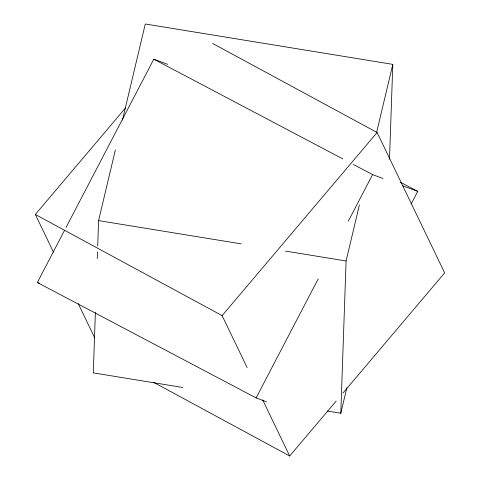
<?xml version="1.0" encoding="UTF-8"?>
<svg xmlns="http://www.w3.org/2000/svg" width="480" height="480" viewBox="0 0 480 480"><rect width="100%" height="100%" fill="white"/><g stroke="black" fill="none" stroke-linecap="round" stroke-linejoin="round"><path stroke-width="0.72" d="M95.388 312.414L93.288 372.876L182.688 387.456M97.254 258.672L97.488 251.958M97.698 245.988L98.58 220.608L115.362 149.976M327.492 411.072L340.794 413.244L346.086 260.976L359.406 204.906M389.508 159.162L392.802 64.368L145.296 24L122.454 120.12M376.536 132.816L392.802 64.368M340.794 413.244L346.848 387.756M266.538 401.79L256.11 397.92L37.338 282.498L64.374 230.658M66.108 227.334L153.804 59.19L167.706 64.344M256.11 397.92L318.162 278.958M348.318 221.136L372.582 174.612L383.01 178.482M411.174 203.994L417.762 191.37L400.524 182.274M53.532 252.258L35.34 214.464L125.418 108.03M247.134 367.584L222.12 315.618L377.1 132.504L212.676 43.464M153.546 382.272L289.686 456L336.18 401.064M342.96 393.054L444.66 272.886L377.1 132.504M98.58 220.608L241.17 243.864M285.498 251.094L346.086 260.976M402.468 185.694L417.762 191.37M37.338 282.498L39.42 283.272M153.804 59.19L342.75 158.874M353.358 164.472L372.582 174.612M35.34 214.464L222.12 315.618M262.722 399.984L289.686 456M78.216 303.552L94.782 337.974"/></g></svg>
